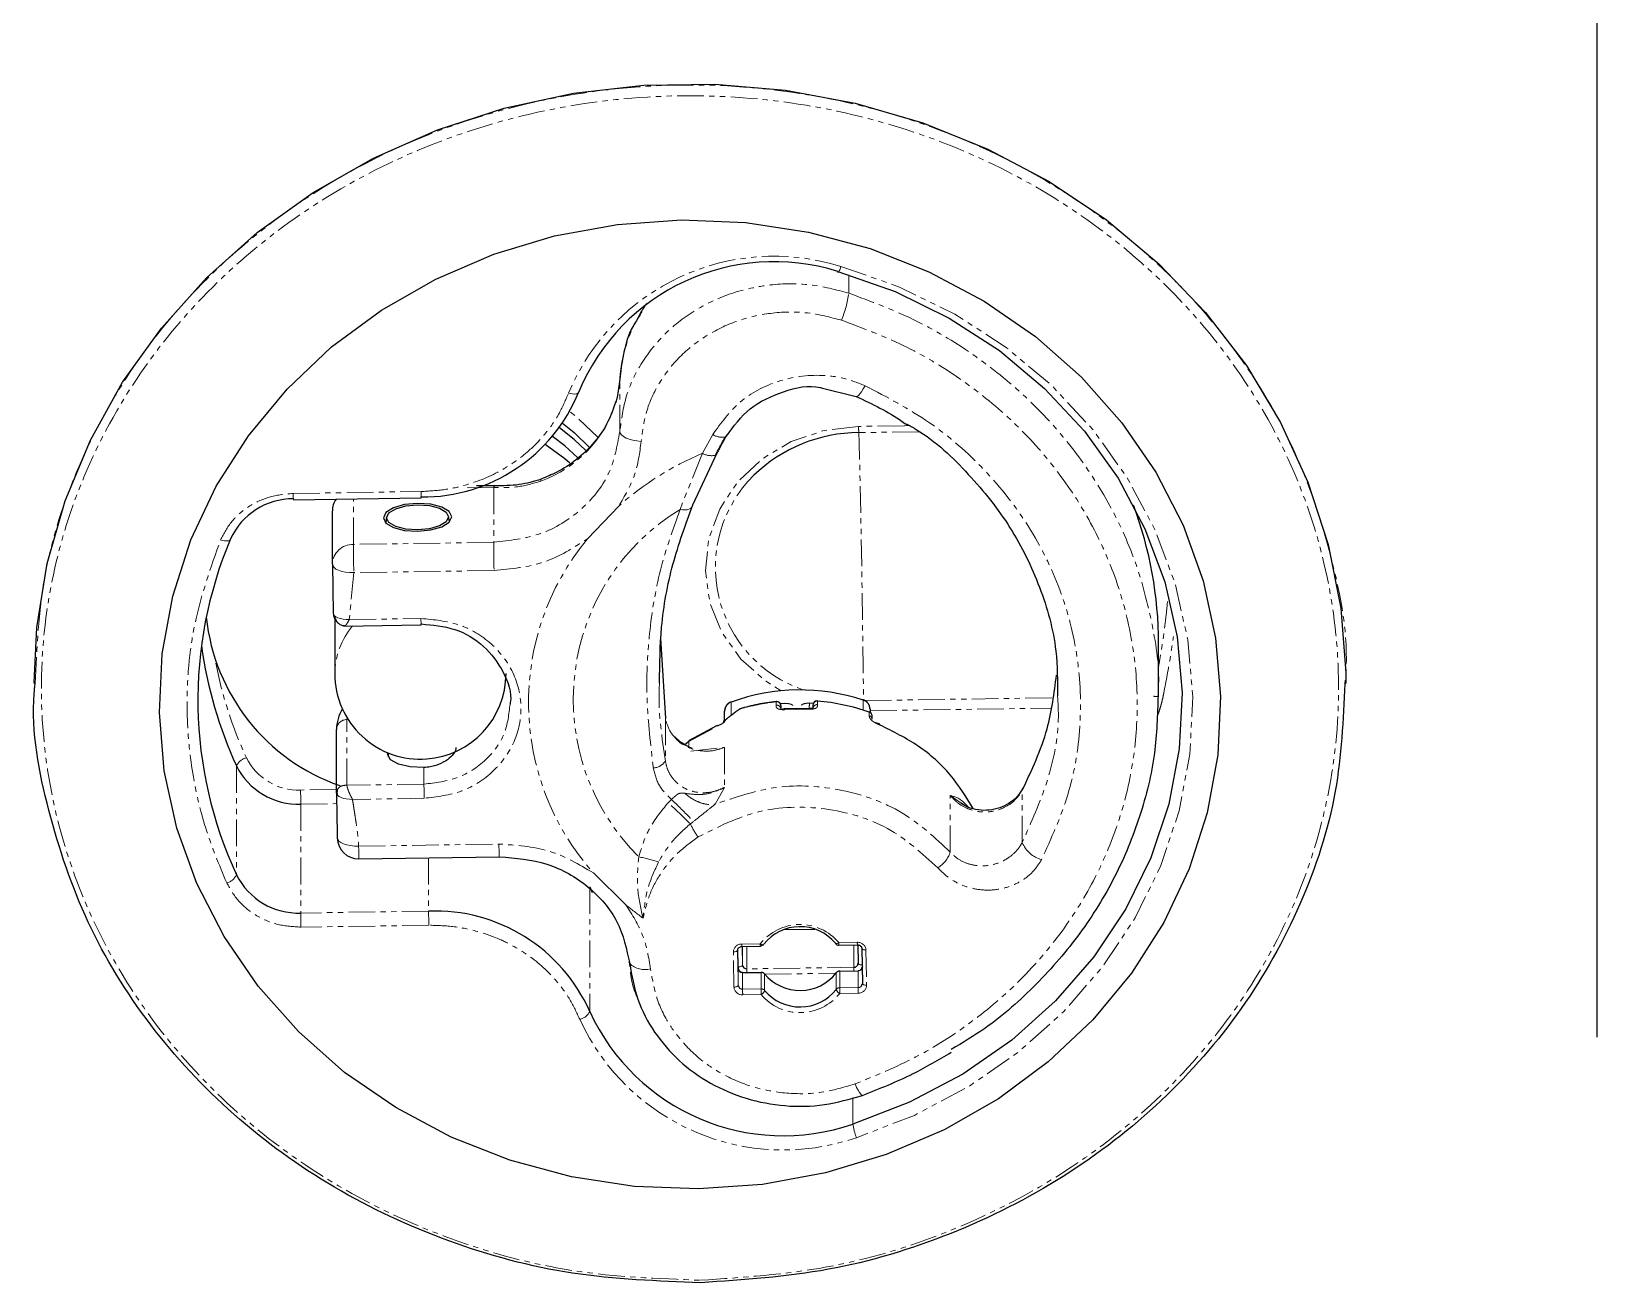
# Model space of a CAD drawing. Header units: millimetres. Extents: x -18594 to 273470, y -238787 to 48452.
# Drawn here: x 206711.8 to 206785, y -28775.4 to -28716.9 of the extents above; entities that cross this region are included whole.
import ezdxf

# ---------------------------------------------------------------- set-up
doc = ezdxf.new("R2010")
doc.units = ezdxf.units.MM
doc.linetypes.add('Xref AGV layout$0$PHANTOM', pattern=[2.5, 1.25, -0.25, 0.25, -0.25, 0.25, -0.25])
doc.layers.add('AM_BOR', color=4, linetype='Continuous', lineweight=25)

# ---------------------------------------------------------------- blocks, each defined once
blk = doc.blocks.new('Xref AGV layout$0$A$C6D3E55E3')
at = {"color": 7, "linetype": 'Continuous', "lineweight": 25}
for p, q in [((3174.592, 901.696), (3256.58, 901.696)), ((3239.559, 889.968), (3240.015, 889.972)), ((3240.073, 889.972), (3240.015, 889.972)), ((3240.627, 881.222), (3238.183, 881.222)), ((3245.744, 872.136), (3245.649, 872)), ((3241.252, 867.74), (3241.4, 867.742)), ((3226.226, 865.454), (3226.637, 867.093)), ((3252.284, 866.281), (3252.271, 867.145)), ((3252.273, 867.161), (3253.134, 867.176)), ((3252.433, 867.348), (3254.077, 867.378)), ((3253.502, 866.318), (3253.489, 867.181)), ((3240.986, 865.085), (3240.976, 864.903)), ((3241.064, 865.071), (3241.221, 865.071)), ((3241.226, 864.891), (3241.243, 863.744)), ((3251.559, 863.705), (3251.537, 865.159)), ((3240.993, 863.745), (3241.009, 863.554)), ((3241.086, 863.571), (3241.261, 863.574)), ((3252.351, 861.746), (3252.339, 862.609)), ((3253.57, 861.782), (3253.557, 862.645)), ((3253.39, 861.578), (3252.46, 861.562)), ((3231.706, 859.451), (3229.279, 860.585)), ((3241.762, 860.941), (3241.354, 860.941)), ((3242.019, 860.594), (3242.72, 859.285)), ((3242.782, 858.869), (3242.545, 858.618)), ((3242.758, 859.27), (3242.916, 859.088)), ((3237.94, 857.949), (3241.685, 858.171)), ((3233.297, 854.527), (3231.76, 855.994)), ((3250.399, 856.327), (3248.906, 854.806)), ((3249.566, 854.639), (3249.821, 854.747)), ((3230.811, 850.204), (3230.815, 849.338)), ((3248.251, 843.853), (3248.153, 850.408)), ((3232.497, 848.087), (3232.223, 848.04)), ((3231.465, 840.786), (3231.376, 846.762)), ((3237.368, 843.14), (3237.314, 846.756)), ((3232.275, 845.146), (3232.55, 845.109)), ((3243.296, 845.215), (3243.479, 845.218)), ((3245.175, 842.799), (3242.207, 842.799)), ((3234.48, 842.61), (3231.998, 842.61)), ((3234.48, 842.61), (3236.773, 842.649)), ((3237.024, 842.724), (3239.592, 842.724)), ((3240.015, 828.672), (3240.073, 828.672))]:
    blk.add_line(p, q, dxfattribs=at)
at = {"color": 8, "linetype": 'Xref AGV layout$0$PHANTOM', "lineweight": 18}
for p, q in [((3240.853, 867.489), (3240.721, 876.371)), ((3241.33, 867.741), (3241.204, 876.18)), ((3247.488, 874.85), (3245.046, 874.85)), ((3245.649, 872), (3245.29, 871.488)), ((3247.936, 871.488), (3245.29, 871.488)), ((3228.286, 870.022), (3228.328, 867.209)), ((3228.001, 869.591), (3228.005, 869.344)), ((3228.005, 869.329), (3228.037, 867.202)), ((3241.252, 867.74), (3241.398, 867.74)), ((3241.558, 867.702), (3241.395, 867.702)), ((3241.725, 867.83), (3241.563, 867.83)), ((3241.298, 867.411), (3240.831, 867.411)), ((3252.165, 866.278), (3252.152, 867.142)), ((3252.273, 866.979), (3253.32, 866.979)), ((3252.512, 867.548), (3254.156, 867.578)), ((3253.32, 866.979), (3253.394, 861.98)), ((3253.489, 867.181), (3254.263, 867.181)), ((3254.263, 867.181), (3254.276, 866.318)), ((3254.527, 867.184), (3254.54, 866.321)), ((3260.651, 866.94), (3259.414, 866.94)), ((3220.943, 866.74), (3221.804, 866.74)), ((3254.276, 866.318), (3253.502, 866.318)), ((3253.582, 866.156), (3254.355, 866.156)), ((3253.646, 862.821), (3253.596, 866.145)), ((3240.879, 865.289), (3241.042, 865.289)), ((3241.261, 864.893), (3241.278, 863.742)), ((3241.071, 863.346), (3240.908, 863.346)), ((3241.086, 863.571), (3241.249, 863.571)), ((3252.233, 861.743), (3252.22, 862.606)), ((3253.557, 862.645), (3254.33, 862.645)), ((3254.405, 862.81), (3253.632, 862.81)), ((3254.33, 862.645), (3254.343, 861.782)), ((3254.594, 862.648), (3254.607, 861.785)), ((3253.394, 861.98), (3252.348, 861.98)), ((3240.922, 861.254), (3241.533, 861.254)), ((3253.214, 861.777), (3252.351, 861.761)), ((3252.351, 861.777), (3253.214, 861.777)), ((3253.299, 861.577), (3252.46, 861.562)), ((3254.164, 861.578), (3252.52, 861.549)), ((3254.248, 861.379), (3252.604, 861.349)), ((3253.39, 861.578), (3254.164, 861.578)), ((3254.343, 861.782), (3253.57, 861.782)), ((3229.292, 859.907), (3228.416, 860.383)), ((3242.758, 859.27), (3242.056, 860.581)), ((3243.039, 860.934), (3244.911, 860.934)), ((3243.217, 859.355), (3243.039, 860.934)), ((3244.911, 860.934), (3244.975, 860.816)), ((3244.911, 860.934), (3244.952, 860.916)), ((3245.697, 860.494), (3244.952, 860.916)), ((3229.292, 859.907), (3231.919, 858.856)), ((3243.027, 859.27), (3242.758, 859.27)), ((3246.616, 859.34), (3246.503, 859.486)), ((3241.685, 858.171), (3243.679, 858.171)), ((3245.47, 858.455), (3245.631, 858.302)), ((3250.884, 857.139), (3251.024, 857.131)), ((3251.024, 857.131), (3250.89, 857.094)), ((3228.277, 856.042), (3225.834, 856.042)), ((3249.566, 854.639), (3255.388, 854.639)), ((3230.894, 850.149), (3233.454, 850.149)), ((3230.9, 848.913), (3230.894, 850.149)), ((3233.454, 850.149), (3233.552, 843.594)), ((3234.774, 850.165), (3234.872, 843.61)), ((3247.658, 843.838), (3247.56, 850.393)), ((3231.169, 840.778), (3231.08, 846.754)), ((3237.067, 843.399), (3237.018, 846.749)), ((3243.985, 846.891), (3244.759, 846.891)), ((3244.759, 846.891), (3244.813, 843.291)), ((3245.42, 846.899), (3245.47, 843.549)), ((3248.202, 847.108), (3250.694, 847.108)), ((3250.694, 847.108), (3250.783, 841.132)), ((3251.354, 847.116), (3251.443, 841.14)), ((3233.552, 843.594), (3231.423, 843.594)), ((3234.872, 843.61), (3237.067, 843.399)), ((3241.743, 843.291), (3241.65, 843.294)), ((3244.813, 843.291), (3241.743, 843.291)), ((3245.01, 842.799), (3245.035, 841.124)), ((3245.695, 841.132), (3245.67, 842.809)), ((3245.695, 841.132), (3250.783, 841.132)), ((3243.909, 838.132), (3248.997, 838.132))]:
    blk.add_line(p, q, dxfattribs=at)
at = {"color": 7, "linetype": 'Continuous', "lineweight": 25, "flags": 128}
for points in [[(3240.015, 828.672), (3237.442, 828.802), (3234.443, 829.285), (3231.509, 830.121), (3228.675, 831.299), (3225.974, 832.805), (3223.438, 834.623), (3221.096, 836.73), (3218.976, 839.102), (3217.102, 841.711), (3215.497, 844.526), (3214.18, 847.515), (3213.165, 850.642), (3212.466, 853.871), (3212.089, 857.164), (3212.039, 860.483), (3212.318, 863.787), (3212.921, 867.04), (3213.842, 870.201), (3215.07, 873.236), (3216.59, 876.107), (3218.385, 878.781), (3220.434, 881.227), (3222.712, 883.417), (3225.193, 885.324), (3227.847, 886.926), (3230.645, 888.204), (3233.552, 889.144), (3236.535, 889.734), (3239.559, 889.968)], [(3240.663, 884.119), (3243.396, 883.987), (3246.094, 883.495), (3248.719, 882.651), (3251.231, 881.466), (3253.595, 879.959), (3255.775, 878.151), (3257.741, 876.068), (3259.463, 873.741), (3260.916, 871.204), (3262.079, 868.493), (3262.935, 865.649), (3263.472, 862.712), (3263.682, 859.726), (3263.561, 856.734), (3263.112, 853.78), (3262.341, 850.907), (3261.259, 848.156), (3259.882, 845.569), (3258.231, 843.181), (3256.328, 841.029), (3254.203, 839.144), (3251.885, 837.554), (3249.409, 836.28), (3246.811, 835.343), (3244.129, 834.755), (3241.402, 834.525), (3238.669, 834.657), (3235.971, 835.149), (3233.346, 835.993), (3230.834, 837.178), (3228.47, 838.685), (3226.29, 840.494), (3224.324, 842.576), (3222.602, 844.903), (3221.149, 847.441), (3219.986, 850.151), (3219.13, 852.995), (3218.593, 855.932), (3218.383, 858.918), (3218.504, 861.91), (3218.953, 864.864), (3219.724, 867.737), (3220.806, 870.488), (3222.183, 873.076), (3223.835, 875.463), (3225.737, 877.615), (3227.863, 879.5), (3230.18, 881.091), (3232.656, 882.364), (3235.254, 883.302), (3237.936, 883.889), (3240.663, 884.119)], [(3220.79, 866.229), (3221.733, 868.909), (3222.973, 871.44), (3224.492, 873.782), (3226.265, 875.898), (3228.265, 877.756), (3230.462, 879.326), (3232.82, 880.585), (3235.303, 881.512), (3237.872, 882.093), (3240.487, 882.319), (3243.107, 882.186), (3245.692, 881.697), (3248.201, 880.859), (3250.595, 879.686), (3252.837, 878.194), (3254.892, 876.409), (3256.727, 874.357), (3258.315, 872.07), (3259.63, 869.585), (3260.651, 866.94)], [(3241.395, 867.702), (3241.382, 867.701), (3241.377, 867.697), (3241.377, 867.697)], [(3241.995, 868.203), (3241.969, 868.199), (3241.958, 868.191)], [(3252.192, 866.117), (3252.206, 866.12), (3252.209, 866.122)], [(3240.862, 865.288), (3240.862, 865.288), (3240.867, 865.289), (3240.879, 865.289)], [(3252.22, 862.606), (3252.22, 862.606), (3252.22, 862.606), (3252.22, 862.606), (3252.22, 862.607), (3252.221, 862.608), (3252.225, 862.614), (3252.239, 862.638), (3252.256, 862.677), (3252.269, 862.723), (3252.269, 862.744), (3252.264, 862.76), (3252.242, 862.771)], [(3240.904, 861.26), (3240.91, 861.255), (3240.922, 861.254)], [(3241.239, 861.652), (3241.239, 861.652), (3241.245, 861.648), (3241.257, 861.647)], [(3228.53, 860.977), (3228.519, 860.998), (3228.496, 861.024)], [(3241.777, 860.961), (3241.778, 860.939), (3241.783, 860.921), (3241.793, 860.905), (3241.808, 860.894), (3241.827, 860.886), (3241.849, 860.883), (3241.875, 860.884), (3241.887, 860.886)], [(3225.834, 856.042), (3226.597, 855.937), (3226.925, 855.854)], [(3253.144, 856.504), (3253.143, 856.504), (3253.065, 856.484)], [(3227.888, 853.369), (3228.327, 853.908), (3229.018, 854.625)], [(3229.16, 854.448), (3228.653, 853.908), (3228.103, 853.22)], [(3229.506, 854.088), (3228.943, 853.466), (3228.509, 852.902)], [(3229.755, 853.701), (3229.554, 853.466), (3228.887, 852.562)], [(3232.937, 846.593), (3232.878, 847.206), (3232.729, 847.725), (3232.513, 848.071), (3232.262, 848.193), (3232.014, 848.071), (3231.808, 847.725), (3231.675, 847.206), (3231.634, 846.593), (3231.693, 845.981), (3231.842, 845.462), (3232.058, 845.115), (3232.309, 844.994), (3232.557, 845.115), (3232.763, 845.462), (3232.896, 845.981), (3232.937, 846.593)], [(3232.264, 848.043), (3232.492, 847.933), (3232.688, 847.619), (3232.823, 847.148), (3232.876, 846.593), (3232.839, 846.039), (3232.718, 845.568), (3232.531, 845.254), (3232.307, 845.144), (3232.08, 845.254), (3231.884, 845.568), (3231.749, 846.039), (3231.695, 846.593), (3231.732, 847.148), (3231.853, 847.619), (3232.04, 847.933), (3232.264, 848.043)], [(3243.985, 846.891), (3243.957, 846.248), (3243.827, 845.695), (3243.617, 845.322), (3243.36, 845.191), (3243.29, 845.2)]]:
    blk.add_lwpolyline(points, dxfattribs=at)
at = {"color": 8, "linetype": 'Xref AGV layout$0$PHANTOM', "lineweight": 18, "flags": 128}
for points in [[(3220.558, 866.379), (3221.521, 869.117), (3222.788, 871.703), (3224.34, 874.096), (3226.152, 876.258), (3228.196, 878.157), (3230.44, 879.761), (3232.849, 881.047), (3235.386, 881.994), (3238.011, 882.588), (3240.683, 882.819), (3243.36, 882.684), (3246.001, 882.184), (3248.565, 881.328), (3251.011, 880.128), (3253.302, 878.605), (3255.401, 876.78), (3257.277, 874.684), (3258.899, 872.347), (3260.242, 869.808), (3261.286, 867.106)], [(3245.046, 874.85), (3244.974, 874.867), (3244.952, 874.882)], [(3226.135, 867.51), (3226.286, 867.423), (3226.416, 867.338), (3226.52, 867.261), (3226.593, 867.193), (3226.633, 867.137), (3226.638, 867.096), (3226.636, 867.092)], [(3228.037, 867.202), (3228.227, 865.586), (3228.742, 864.056), (3229.555, 862.69), (3230.625, 861.556), (3231.898, 860.711), (3233.311, 860.198), (3234.794, 860.042), (3236.27, 860.251), (3237.668, 860.814), (3238.915, 861.704), (3239.951, 862.875), (3240.395, 863.59)], [(3228.328, 867.209), (3228.79, 867.228), (3229.629, 867.251), (3230.802, 867.278), (3232.251, 867.306), (3233.904, 867.336), (3235.68, 867.365), (3237.49, 867.391), (3239.243, 867.414), (3240.854, 867.433)], [(3252.512, 867.548), (3252.511, 867.509), (3252.507, 867.472), (3252.5, 867.437), (3252.49, 867.407), (3252.478, 867.382), (3252.464, 867.364), (3252.449, 867.352), (3252.433, 867.348)], [(3253.212, 867.362), (3253.212, 867.337), (3253.207, 867.3), (3253.2, 867.265), (3253.191, 867.235), (3253.179, 867.21), (3253.165, 867.191), (3253.15, 867.18), (3253.134, 867.176)], [(3254.156, 867.578), (3254.155, 867.539), (3254.151, 867.501), (3254.144, 867.467), (3254.134, 867.436), (3254.122, 867.411), (3254.108, 867.393), (3254.093, 867.382), (3254.077, 867.378)], [(3258.774, 867.038), (3258.932, 867.11), (3259.068, 867.179), (3259.177, 867.243), (3259.255, 867.299), (3259.299, 867.345), (3259.307, 867.379), (3259.307, 867.38)], [(3220.558, 866.379), (3220.639, 866.35), (3220.71, 866.321), (3220.766, 866.295), (3220.807, 866.273), (3220.83, 866.254), (3220.835, 866.24), (3220.822, 866.232), (3220.79, 866.229)], [(3252.209, 866.122), (3252.215, 866.129), (3252.219, 866.144), (3252.218, 866.164), (3252.212, 866.189), (3252.2, 866.217), (3252.185, 866.247), (3252.165, 866.278)], [(3252.604, 861.349), (3252.602, 861.388), (3252.597, 861.426), (3252.589, 861.46), (3252.578, 861.491), (3252.565, 861.515), (3252.551, 861.534), (3252.536, 861.545), (3252.52, 861.549)], [(3253.214, 861.777), (3253.23, 861.773), (3253.246, 861.762), (3253.26, 861.743), (3253.273, 861.718), (3253.283, 861.688), (3253.292, 861.653), (3253.297, 861.616), (3253.299, 861.577)], [(3254.248, 861.379), (3254.246, 861.418), (3254.241, 861.455), (3254.233, 861.49), (3254.222, 861.52), (3254.209, 861.545), (3254.195, 861.563), (3254.179, 861.575), (3254.164, 861.578)], [(3242.056, 860.581), (3242.03, 860.584), (3242.019, 860.594)], [(3231.919, 858.856), (3231.936, 858.973), (3231.939, 859.083), (3231.929, 859.183), (3231.907, 859.271), (3231.872, 859.343), (3231.826, 859.398), (3231.77, 859.435), (3231.706, 859.451)], [(3242.72, 859.285), (3242.732, 859.275), (3242.758, 859.27)], [(3228.277, 856.042), (3228.357, 856.061), (3228.436, 856.118), (3228.511, 856.21), (3228.579, 856.335), (3228.637, 856.486), (3228.684, 856.659), (3228.716, 856.846), (3228.734, 857.041)], [(3250.89, 857.094), (3250.889, 857.1), (3250.889, 857.105), (3250.888, 857.111), (3250.887, 857.116), (3250.886, 857.122), (3250.885, 857.128), (3250.885, 857.133), (3250.884, 857.139)], [(3228.547, 855.032), (3227.587, 854.01), (3227.343, 853.701)], [(3226.476, 853.648), (3226.5, 853.74), (3226.516, 853.829), (3226.522, 853.911), (3226.519, 853.983), (3226.506, 854.042), (3226.484, 854.086), (3226.455, 854.113), (3226.418, 854.122)], [(3230.596, 852.345), (3230.533, 852.352), (3230.505, 852.373)], [(3234.872, 843.61), (3234.867, 843.415), (3234.846, 843.227), (3234.811, 843.055), (3234.763, 842.903), (3234.703, 842.779), (3234.634, 842.686), (3234.559, 842.629), (3234.48, 842.61)], [(3245.47, 843.549), (3245.466, 843.403), (3245.451, 843.262), (3245.424, 843.132), (3245.388, 843.019), (3245.343, 842.926), (3245.291, 842.856), (3245.235, 842.814), (3245.175, 842.799)], [(3247.265, 842.838), (3247.345, 842.858), (3247.42, 842.914), (3247.489, 843.007), (3247.549, 843.131), (3247.597, 843.283), (3247.632, 843.456), (3247.653, 843.643), (3247.658, 843.838)], [(3236.773, 842.649), (3236.833, 842.664), (3236.889, 842.706), (3236.941, 842.776), (3236.986, 842.869), (3237.022, 842.983), (3237.048, 843.112), (3237.064, 843.253), (3237.067, 843.399)], [(3233.336, 837.385), (3233.364, 837.476), (3233.383, 837.563), (3233.392, 837.644), (3233.392, 837.715), (3233.382, 837.773), (3233.361, 837.816), (3233.333, 837.843), (3233.296, 837.852)]]:
    blk.add_lwpolyline(points, dxfattribs=at)
at = {"color": 7, "linetype": 'Continuous', "lineweight": 25}
for centre, radius, start, end in [((3238.194, 862.792), 18.43, 90.03521, 110.56772), ((3250.563, 864.48), 9.718, 160.63704, 175.22409), ((3241.565, 867.63), 0.2, 91.02196, 160.59367), ((3235.452, 867.246), 7.125, 180.29494, 223.94001), ((3249.71, 864.464), 9.355, 161.63834, 200.06764), ((3240.827, 867.389), 0.0229, 81.93444, 130.70173), ((3253.129, 866.985), 0.191, 358.3257, 88.35219), ((3254.072, 867.186), 0.191, 358.38257, 88.32338), ((3251.238, 863.691), 9.958, 294.62605, 19.04095), ((3230.24, 863.26), 9.905, 162.55734, 247.30059), ((3252.084, 866.278), 0.2, 308.73336, 0.85284), ((3253.578, 864.464), 2.157, 129.98554, 231.7209), ((3252.246, 864.463), 2.157, 309.98269, 51.71966), ((3253.019, 864.463), 2.157, 309.98269, 51.71966), ((3241.061, 865.271), 0.2, 175.18969, 180.85284), ((3241.061, 865.271), 0.2, 180.85284, 270), ((3241.089, 863.371), 0.2, 91.02196, 180.85284), ((3252.113, 862.608), 0.209, 0.31781, 40.68601), ((3252.328, 862.473), 0.137, 85.47075, 92.76342), ((3253.202, 861.969), 0.193, 273.70916, 3.29972), ((3241.357, 861.399), 0.459, 198.4592, 269.52845), ((3254.151, 861.771), 0.193, 273.76265, 3.29229), ((3240.741, 882.721), 24.928, 240.39328, 242.62498), ((3229.278, 860.47), 0.115, 22.40548, 89.58035), ((3258.602, 847.408), 7.913, 113.96385, 182.17114), ((3223.475, 846.836), 7.858, 359.465, 68.00996), ((3230.899, 850.261), 0.112, 216.21633, 267.87102), ((3239.592, 846.724), 4, 4.21599, 90), ((3231.349, 846.45), 0.313, 85.1209, 93.06908), ((3237.287, 846.428), 0.329, 85.31448, 92.8755), ((3239.592, 846.724), 4, 270, 4.21599), ((3247.251, 843.838), 1, 271.0222, 0.85284), ((3231.983, 843.61), 1, 236.82138, 270), ((3235.987, 846.022), 9.354, 275.91243, 340.87496), ((3242.239, 844.699), 1.9, 238.39312, 269.02386), ((3234.621, 840.764), 3.199, 179.58878, 245.53923), ((3242.475, 841.017), 3.222, 296.4207, 2.04898), ((3247.564, 841.017), 3.221, 296.41654, 2.05314), ((3240.831, 855.674), 19.35, 247.08198, 294.96239), ((3235.675, 855.899), 19.582, 277.65809, 294.86307)]:
    blk.add_arc(centre, radius, start, end, dxfattribs=at)
at = {"color": 8, "linetype": 'Xref AGV layout$0$PHANTOM', "lineweight": 18}
for centre, radius, start, end in [((3239.853, 881.09), 0.805, 352.90582, 7.68757), ((3246.927, 876.162), 1.427, 293.16034, 343.23532), ((3247.508, 870.2), 1.358, 31.19071, 71.62832), ((3241.273, 867.278), 0.462, 92.58898, 163.26689), ((3241.571, 867.646), 0.185, 92.55033, 162.22632), ((3241.734, 867.646), 0.185, 92.55033, 162.22632), ((3227.852, 881.151), 13.95, 270.75672, 271.95271), ((3252.537, 867.164), 0.385, 93.74967, 183.3011), ((3252.116, 870.96), 3.818, 270.5514, 272.33007), ((3253.211, 867.02), 0.357, 43.26563, 74.30729), ((3253.264, 880.713), 13.734, 270.23276, 270.95345), ((3254.145, 867.195), 0.383, 358.35852, 88.3334), ((3254.139, 887.807), 20.626, 270.34454, 271.07808), ((3251.387, 863.689), 10.472, 294.62669, 19.03955), ((3260.367, 869.329), 2.406, 276.7945, 292.46017), ((3230.495, 863.257), 10.416, 162.55684, 247.29991), ((3221.235, 862.072), 4.702, 67.01339, 83.04139), ((3253.687, 864.464), 2.367, 129.9827, 231.72082), ((3252.138, 869.731), 3.453, 270.45722, 272.42425), ((3254.166, 885.982), 19.664, 270.31965, 271.08941), ((3254.481, 866.318), 0.206, 180.19251, 232.20098), ((3254.242, 866.469), 0.333, 289.98932, 333.64885), ((3253.073, 864.462), 2.367, 309.9827, 51.72082), ((3241.071, 865.264), 0.193, 172.53711, 267.98187), ((3240.863, 858.592), 6.312, 86.69639, 88.97375), ((3241.234, 865.264), 0.193, 172.5378, 267.94473), ((3241.247, 864.8), 0.0931, 81.80505, 103.31076), ((3234.621, 866.556), 6.047, 224.69974, 341.52981), ((3241.1, 863.377), 0.195, 94.12843, 189.02035), ((3250.578, 864.449), 9.733, 186.50444, 196.72896), ((3241.263, 863.377), 0.195, 94.11315, 189.03563), ((3241.265, 863.799), 0.0587, 248.48614, 282.83733), ((3252.19, 866.14), 3.534, 270.47753, 272.40104), ((3254.537, 862.651), 0.207, 129.70826, 181.51486), ((3254.212, 883.035), 20.39, 270.33383, 271.07586), ((3254.292, 862.485), 0.344, 28.37525, 70.77646), ((3253.318, 877.712), 15.732, 270.27854, 270.90767), ((3252.196, 865.586), 3.843, 270.55483, 272.32375), ((3252.615, 861.732), 0.383, 178.3404, 268.33315), ((3253.289, 861.928), 0.351, 271.54095, 318.01622), ((3254.223, 861.763), 0.385, 273.74011, 3.2918), ((3254.234, 881.409), 19.627, 270.31941, 271.09028), ((3227.702, 860.828), 0.841, 328.05635, 10.19968), ((3228.55, 860.331), 0.855, 330.25108, 12.35132), ((3243.592, 860.548), 1.409, 10.97868, 15.15996), ((3242.339, 865.402), 14.157, 202.83708, 221.64443), ((3245.452, 861.984), 2.889, 293.76852, 307.86238), ((3267.551, 838.478), 29.554, 135.09943, 137.87492), ((3240.796, 864.264), 10.395, 211.34988, 315.10468), ((3243.303, 857.585), 0.696, 1.6565, 57.32252), ((3255.622, 855.543), 7.59, 162.27992, 169.48699), ((3252.397, 857.214), 1.031, 316.46389, 14.99183), ((3226.286, 862.948), 6.92, 234.79309, 266.25677), ((3239.881, 865.133), 13.718, 320.06264, 324.3168), ((3225.245, 850.422), 5.686, 19.7669, 72.81335), ((3240.939, 863.774), 11.996, 230.42957, 311.6148), ((3255.11, 854.049), 0.652, 10.73497, 64.82096), ((3232.898, 948.629), 98.481, 270.32325, 271.09149), ((3247.413, 867.948), 17.555, 270.48121, 272.41638), ((3231.004, 855.667), 8.913, 270.48633, 272.39283), ((3236.942, 855.65), 8.901, 270.48508, 272.39408), ((3244.471, 897.123), 50.233, 270.32954, 271.0826), ((3250.412, 896.575), 49.468, 270.32631, 271.09101), ((3234.507, 843.566), 0.956, 178.34012, 268.33991), ((3232.989, 942.609), 99.017, 270.32532, 271.08941), ((3239.617, 846.198), 3.474, 229.51573, 269.58241), ((3247.505, 861.739), 17.902, 270.48795, 272.38603), ((3231.988, 843.475), 0.865, 230.27916, 270.64406), ((3242.221, 843.277), 0.478, 178.35004, 268.32826), ((3231.093, 849.68), 8.901, 270.48508, 272.39408), ((3242.318, 841.027), 2.718, 296.41854, 2.05114), ((3245.984, 790.854), 50.279, 90.32989, 91.08226), ((3250.493, 891.432), 50.301, 270.33005, 271.0821), ((3235.458, 856.013), 19.198, 280.94111, 294.85377), ((3244.188, 838.75), 0.679, 193.46569, 245.73808), ((3248.718, 837.513), 0.678, 13.45931, 65.74447)]:
    blk.add_arc(centre, radius, start, end, dxfattribs=at)
for points, knots in [([(3240.076, 828.717), (3238.395, 828.795), (3234.88, 828.957), (3229.716, 830.651), (3224.803, 833.393), (3220.477, 837.158), (3216.904, 841.768), (3214.221, 847.054), (3212.532, 852.812), (3211.9, 858.819), (3212.352, 864.846), (3213.869, 870.661), (3216.393, 876.04), (3219.828, 880.778), (3224.039, 884.683), (3228.869, 887.646), (3234.123, 889.396), (3237.945, 890.134), (3239.919, 889.942), (3240.07, 889.927)], [0, 0, 0, 0, 0.057326, 0.119826, 0.182326, 0.244826, 0.307326, 0.369826, 0.432326, 0.494826, 0.557326, 0.619826, 0.682326, 0.744826, 0.807326, 0.869826, 0.932326, 0.994826, 1, 1, 1, 1]), ([(3267.949, 859.816), (3267.875, 857.831), (3267.728, 853.86), (3266.167, 848.108), (3263.687, 842.789), (3260.287, 838.105), (3256.122, 834.236), (3251.347, 831.331), (3246.146, 829.502), (3240.72, 828.819), (3235.275, 829.308), (3230.023, 830.951), (3225.164, 833.683), (3220.886, 837.402), (3217.352, 841.962), (3214.699, 847.19), (3213.028, 852.884), (3212.404, 858.825), (3212.851, 864.785), (3214.351, 870.536), (3216.847, 875.855), (3220.243, 880.54), (3224.409, 884.408), (3229.184, 887.313), (3234.385, 889.142), (3239.811, 889.825), (3245.256, 889.336), (3250.508, 887.694), (3255.367, 884.961), (3259.644, 881.243), (3263.183, 876.682), (3265.82, 871.454), (3267.551, 865.761), (3267.816, 861.798), (3267.949, 859.816)], [0, 0, 0, 0, 0.03125, 0.0625, 0.09375, 0.125, 0.15625, 0.1875, 0.21875, 0.25, 0.28125, 0.3125, 0.34375, 0.375, 0.40625, 0.4375, 0.46875, 0.5, 0.53125, 0.5625, 0.59375, 0.625, 0.65625, 0.6875, 0.71875, 0.75, 0.78125, 0.8125, 0.84375, 0.875, 0.90625, 0.9375, 0.96875, 1, 1, 1, 1]), ([(3236.228, 881.637), (3236.434, 881.619), (3237.32, 881.54), (3238.381, 881.371), (3239.125, 881.246), (3239.269, 881.222)], [0, 0, 0, 0, 0.196742, 0.844974, 1, 1, 1, 1]), ([(3240.5, 881.465), (3239.94, 881.572), (3239.112, 881.729), (3238.169, 881.871), (3237.864, 881.917)], [0, 0, 0, 0, 0.675891, 1, 1, 1, 1]), ([(3221.804, 866.74), (3222.187, 867.761), (3222.952, 869.805), (3224.619, 872.585), (3226.619, 875.076), (3228.946, 877.204), (3231.538, 878.923), (3234.337, 880.208), (3237.278, 880.966), (3239.403, 881.286), (3240.516, 881.206), (3240.624, 881.198)], [0, 0, 0, 0, 0.123338, 0.246677, 0.370014, 0.493354, 0.616691, 0.740029, 0.863368, 0.986709, 1, 1, 1, 1]), ([(3241.48, 881.203), (3241.401, 881.23), (3241.242, 881.284), (3240.984, 881.357), (3240.729, 881.421), (3240.576, 881.45), (3240.5, 881.465)], [0, 0, 0, 0, 0.25136, 0.502084, 0.751838, 1, 1, 1, 1]), ([(3223.071, 866.401), (3223.436, 867.376), (3224.167, 869.325), (3225.756, 871.98), (3227.666, 874.356), (3229.886, 876.388), (3232.36, 878.03), (3235.031, 879.247), (3237.839, 880.008), (3240.72, 880.3), (3243.608, 880.111), (3246.438, 879.451), (3249.144, 878.329), (3251.665, 876.776), (3253.945, 874.825), (3255.924, 872.518), (3257.591, 869.922), (3258.38, 867.999), (3258.774, 867.038)], [0, 0, 0, 0, 0.062497, 0.125, 0.1875, 0.25, 0.312501, 0.375, 0.4375, 0.5, 0.562501, 0.625001, 0.687501, 0.75, 0.812499, 0.875001, 0.937503, 1, 1, 1, 1]), ([(3226.135, 867.51), (3226.674, 868.538), (3227.753, 870.593), (3230.023, 873.168), (3232.667, 875.243), (3235.638, 876.711), (3238.81, 877.527), (3242.062, 877.646), (3245.295, 877.116), (3247.294, 876.205), (3248.293, 875.75)], [0, 0, 0, 0, 0.125017, 0.250017, 0.375003, 0.500001, 0.625003, 0.75001, 0.875007, 1, 1, 1, 1]), ([(3240.626, 876.502), (3240.949, 876.521), (3242.292, 876.602), (3244.655, 876.115), (3246.544, 875.272), (3247.488, 874.85)], [0, 0, 0, 0, 0.136811, 0.56841, 1, 1, 1, 1]), ([(3248.293, 875.75), (3248.484, 875.627), (3248.866, 875.382), (3249.303, 874.823), (3249.598, 874.169), (3249.733, 873.453), (3249.697, 872.723), (3249.499, 872.027), (3249.159, 871.395), (3248.833, 871.067), (3248.67, 870.903)], [0, 0, 0, 0, 0.125069, 0.250092, 0.375012, 0.499928, 0.624785, 0.74977, 0.874814, 1, 1, 1, 1]), ([(3245.29, 871.488), (3245.415, 871.604), (3245.671, 871.839), (3245.92, 872.293), (3246.059, 872.793), (3246.071, 873.291), (3245.965, 873.784), (3245.762, 874.199), (3245.458, 874.583), (3245.198, 874.752), (3245.046, 874.85)], [0, 0, 0, 0, 0.12691, 0.259428, 0.38026, 0.509398, 0.625698, 0.755262, 0.857361, 1, 1, 1, 1]), ([(3247.488, 874.85), (3247.612, 874.773), (3247.871, 874.612), (3248.174, 874.267), (3248.422, 873.837), (3248.568, 873.352), (3248.596, 872.818), (3248.497, 872.307), (3248.28, 871.841), (3248.047, 871.602), (3247.936, 871.488)], [0, 0, 0, 0, 0.115334, 0.240618, 0.345104, 0.486446, 0.612314, 0.740083, 0.8762, 1, 1, 1, 1]), ([(3245.29, 871.488), (3245.339, 871.682), (3245.405, 871.947), (3245.75, 872.253), (3245.843, 872.335)], [0, 0, 0, 0, 0.730914, 1, 1, 1, 1]), ([(3247.936, 871.488), (3247.269, 870.776), (3245.936, 869.351), (3244.914, 866.456), (3244.715, 863.36), (3245.369, 861.449), (3245.697, 860.494)], [0, 0, 0, 0, 0.249998, 0.499997, 0.75, 1, 1, 1, 1]), ([(3248.67, 870.903), (3247.994, 870.164), (3246.642, 868.686), (3245.758, 865.642), (3245.837, 862.449), (3246.763, 860.619), (3247.225, 859.703)], [0, 0, 0, 0, 0.249981, 0.499964, 0.749958, 1, 1, 1, 1]), ([(3241.995, 868.203), (3241.961, 868.127), (3241.911, 868.013), (3241.83, 867.876), (3241.768, 867.8), (3241.709, 867.747), (3241.636, 867.705), (3241.589, 867.703), (3241.558, 867.702)], [0, 0, 0, 0, 0.265671, 0.396574, 0.521903, 0.635813, 0.756462, 1, 1, 1, 1]), ([(3228.416, 860.383), (3227.88, 860.768), (3226.809, 861.539), (3225.819, 863.403), (3225.575, 865.156), (3225.759, 866.545), (3226.01, 867.189), (3226.135, 867.51)], [0, 0, 0, 0, 0.2499806, 0.4996395, 0.7491454, 0.8745646, 1, 1, 1, 1]), ([(3258.774, 867.038), (3258.926, 866.52), (3259.23, 865.484), (3259.255, 863.837), (3258.957, 862.233), (3258.323, 860.747), (3257.395, 859.459), (3256.22, 858.447), (3254.865, 857.733), (3253.883, 857.565), (3253.392, 857.481)], [0, 0, 0, 0, 0.125017, 0.250025, 0.375041, 0.500054, 0.625063, 0.750074, 0.875034, 1, 1, 1, 1]), ([(3221.804, 866.74), (3221.648, 866.142), (3221.336, 864.946), (3221.364, 863.064), (3221.758, 861.244), (3222.533, 859.572), (3223.637, 858.139), (3225.013, 857.032), (3226.586, 856.27), (3227.713, 856.118), (3228.277, 856.042)], [0, 0, 0, 0, 0.125, 0.249999, 0.375001, 0.499997, 0.624999, 0.749995, 0.874995, 1, 1, 1, 1]), ([(3223.071, 866.401), (3222.934, 865.878), (3222.661, 864.831), (3222.685, 863.184), (3223.031, 861.592), (3223.709, 860.129), (3224.675, 858.875), (3225.879, 857.906), (3227.255, 857.24), (3228.241, 857.107), (3228.734, 857.041)], [0, 0, 0, 0, 0.125016, 0.250026, 0.37504, 0.500054, 0.625067, 0.750077, 0.875042, 1, 1, 1, 1]), ([(3241.074, 864.516), (3241.059, 864.534), (3241.029, 864.569), (3240.995, 864.663), (3240.975, 864.777), (3240.975, 864.861), (3240.976, 864.903)], [0, 0, 0, 0, 0.247813, 0.497049, 0.747958, 1, 1, 1, 1]), ([(3241.042, 865.289), (3241.069, 865.289), (3241.123, 865.29), (3241.186, 865.245), (3241.224, 865.168), (3241.246, 865.091), (3241.26, 864.998), (3241.26, 864.928), (3241.261, 864.893)], [0, 0, 0, 0, 0.250606, 0.490738, 0.616031, 0.738552, 0.867982, 1, 1, 1, 1]), ([(3240.993, 863.745), (3240.991, 863.786), (3240.988, 863.87), (3241.005, 863.984), (3241.036, 864.077), (3241.065, 864.113), (3241.08, 864.13)], [0, 0, 0, 0, 0.252045, 0.503103, 0.752305, 1, 1, 1, 1]), ([(3241.278, 863.742), (3241.278, 863.706), (3241.28, 863.637), (3241.269, 863.544), (3241.249, 863.467), (3241.214, 863.39), (3241.152, 863.346), (3241.098, 863.346), (3241.071, 863.346)], [0, 0, 0, 0, 0.131971, 0.261324, 0.383811, 0.509238, 0.749275, 1, 1, 1, 1]), ([(3243.039, 860.934), (3243.095, 860.775), (3243.216, 860.43), (3243.225, 859.878), (3243.107, 859.33), (3242.93, 859.03), (3242.84, 858.878)], [0, 0, 0, 0, 0.231214, 0.499048, 0.746267, 1, 1, 1, 1]), ([(3243.679, 858.171), (3243.822, 858.204), (3244.106, 858.268), (3244.481, 858.493), (3244.792, 858.797), (3245.016, 859.172), (3245.147, 859.597), (3245.175, 860.045), (3245.105, 860.506), (3244.977, 860.789), (3244.911, 860.934)], [0, 0, 0, 0, 0.124029, 0.247874, 0.372022, 0.496886, 0.619181, 0.746021, 0.870245, 1, 1, 1, 1]), ([(3245.19, 859.09), (3245.22, 859.326), (3245.269, 859.716), (3245.19, 860.317), (3245.049, 860.644), (3244.975, 860.816)], [0, 0, 0, 0, 0.421792, 0.696768, 1, 1, 1, 1]), ([(3245.19, 859.09), (3245.277, 859.196), (3245.455, 859.411), (3245.631, 859.784), (3245.726, 860.161), (3245.706, 860.385), (3245.697, 860.494)], [0, 0, 0, 0, 0.2450852, 0.4999814, 0.7549069, 1, 1, 1, 1]), ([(3245.697, 860.495), (3245.814, 860.35), (3246.081, 860.021), (3246.351, 859.679), (3246.503, 859.486)], [0, 0, 0, 0, 0.437095, 1, 1, 1, 1]), ([(3247.225, 859.703), (3247.464, 859.375), (3247.942, 858.719), (3248.868, 857.962), (3249.9, 857.394), (3250.649, 857.219), (3251.024, 857.131)], [0, 0, 0, 0, 0.249948, 0.500076, 0.750094, 1, 1, 1, 1]), ([(3242.84, 858.878), (3242.67, 858.702), (3242.33, 858.351), (3241.9, 858.231), (3241.685, 858.171)], [0, 0, 0, 0, 0.500219, 1, 1, 1, 1]), ([(3242.783, 858.869), (3242.783, 858.869), (3242.783, 858.889), (3242.811, 858.883), (3242.84, 858.878)], [0, 0, 0, 0, 0.0035684, 1, 1, 1, 1]), ([(3245.47, 858.455), (3245.435, 858.498), (3245.366, 858.583), (3245.273, 858.68), (3245.213, 858.766), (3245.164, 858.893), (3245.179, 859.005), (3245.19, 859.09)], [0, 0, 0, 0, 0.20079, 0.404511, 0.512772, 0.635901, 1, 1, 1, 1]), ([(3245.47, 858.455), (3245.556, 858.544), (3245.731, 858.724), (3246.009, 859.004), (3246.278, 859.269), (3246.429, 859.414), (3246.503, 859.486)], [0, 0, 0, 0, 0.2457478, 0.499966, 0.7542272, 1, 1, 1, 1]), ([(3246.616, 859.34), (3246.876, 859.045), (3247.397, 858.452), (3248.059, 858.053), (3248.392, 857.853)], [0, 0, 0, 0, 0.497451, 1, 1, 1, 1]), ([(3231.919, 858.856), (3232.851, 858.524), (3234.711, 857.862), (3237.691, 857.377), (3240.792, 857.237), (3242.93, 857.483), (3243.999, 857.605)], [0, 0, 0, 0, 0.25147, 0.501672, 0.750778, 1, 1, 1, 1]), ([(3243.679, 858.171), (3242.608, 858.014), (3241.369, 857.832), (3240.184, 857.889), (3240.023, 857.897)], [0, 0, 0, 0, 0.864456, 1, 1, 1, 1]), ([(3243.999, 857.605), (3244.285, 857.677), (3244.854, 857.82), (3245.265, 858.244), (3245.47, 858.455)], [0, 0, 0, 0, 0.500137, 1, 1, 1, 1]), ([(3245.631, 858.302), (3246.009, 857.989), (3246.768, 857.362), (3247.695, 857.072), (3248.16, 856.927)], [0, 0, 0, 0, 0.499015, 1, 1, 1, 1]), ([(3248.392, 857.853), (3248.783, 857.673), (3249.591, 857.3), (3250.443, 857.194), (3250.884, 857.139)], [0, 0, 0, 0, 0.482952, 1, 1, 1, 1]), ([(3250.399, 856.327), (3250.865, 856.622), (3251.796, 857.214), (3252.86, 857.392), (3253.392, 857.481)], [0, 0, 0, 0, 0.499988, 1, 1, 1, 1]), ([(3228.734, 857.041), (3229.268, 856.971), (3230.337, 856.831), (3231.286, 856.273), (3231.76, 855.994)], [0, 0, 0, 0, 0.500001, 1, 1, 1, 1]), ([(3250.89, 857.094), (3250.447, 856.998), (3249.566, 856.809), (3248.626, 856.888), (3248.16, 856.927)], [0, 0, 0, 0, 0.503655, 1, 1, 1, 1]), ([(3254.742, 856.869), (3254.737, 856.866), (3254.22, 856.601), (3253.64, 856.542), (3253.065, 856.484)], [0, 0, 0, 0, 0.009986, 1, 1, 1, 1]), ([(3233.454, 850.149), (3233.368, 850.898), (3233.196, 852.396), (3232.008, 854.299), (3230.317, 855.672), (3228.957, 855.919), (3228.277, 856.042)], [0, 0, 0, 0, 0.250002, 0.500004, 0.750003, 1, 1, 1, 1]), ([(3234.774, 850.165), (3234.698, 850.962), (3234.547, 852.554), (3233.714, 853.869), (3233.297, 854.527)], [0, 0, 0, 0, 0.500063, 1, 1, 1, 1]), ([(3248.906, 854.806), (3248.51, 854.133), (3247.716, 852.789), (3247.612, 851.192), (3247.56, 850.393)], [0, 0, 0, 0, 0.499933, 1, 1, 1, 1]), ([(3255.751, 854.17), (3255.438, 854.025), (3254.811, 853.735), (3253.769, 852.969), (3252.978, 852.109), (3252.385, 851.189), (3251.992, 850.431), (3251.626, 849.422), (3251.384, 848.281), (3251.364, 847.486), (3251.354, 847.116)], [0, 0, 0, 0, 0.122582, 0.245304, 0.451147, 0.520784, 0.616471, 0.737985, 0.878056, 1, 1, 1, 1]), ([(3231.08, 846.754), (3231.059, 847.126), (3231.019, 847.87), (3230.708, 849.201), (3230.231, 850.305), (3229.638, 851.224), (3229.116, 851.882), (3228.37, 852.597), (3227.469, 853.228), (3226.791, 853.515), (3226.476, 853.648)], [0, 0, 0, 0, 0.122581, 0.245301, 0.451171, 0.520814, 0.6165, 0.737992, 0.87805, 1, 1, 1, 1]), ([(3230.596, 852.345), (3230.701, 851.988), (3230.911, 851.273), (3230.9, 850.524), (3230.894, 850.149)], [0, 0, 0, 0, 0.499276, 1, 1, 1, 1]), ([(3237.018, 846.749), (3237.072, 847.352), (3237.18, 848.558), (3238.129, 850.107), (3239.502, 851.154), (3241.148, 851.543), (3242.805, 851.213), (3244.209, 850.215), (3245.204, 848.701), (3245.348, 847.5), (3245.42, 846.899)], [0, 0, 0, 0, 0.124999, 0.249998, 0.375, 0.500001, 0.624999, 0.750001, 0.875, 1, 1, 1, 1]), ([(3241.013, 850.911), (3241.484, 850.86), (3242.447, 850.755), (3243.68, 849.838), (3244.567, 848.499), (3244.695, 847.427), (3244.759, 846.891)], [0, 0, 0, 0, 0.242168, 0.494787, 0.747397, 1, 1, 1, 1]), ([(3244.813, 843.291), (3244.828, 843.292), (3244.858, 843.294), (3244.925, 843.311), (3245.007, 843.336), (3245.12, 843.378), (3245.282, 843.449), (3245.4, 843.512), (3245.47, 843.549)], [0, 0, 0, 0, 0.1156258, 0.2372901, 0.366202, 0.5028977, 0.7099134, 1, 1, 1, 1]), ([(3245.47, 843.549), (3245.541, 843.56), (3245.668, 843.581), (3245.846, 843.607), (3245.969, 843.627), (3246.125, 843.651), (3246.363, 843.688), (3246.896, 843.776), (3247.343, 843.813), (3247.658, 843.838)], [0, 0, 0, 0, 0.098171, 0.175324, 0.244205, 0.26681, 0.390032, 0.571167, 1, 1, 1, 1]), ([(3237.067, 843.399), (3237.13, 843.365), (3237.239, 843.306), (3237.325, 843.239), (3237.362, 843.2), (3237.37, 843.176), (3237.359, 843.16), (3237.336, 843.158), (3237.324, 843.157)], [0, 0, 0, 0, 0.290021, 0.497122, 0.633862, 0.762663, 0.884353, 1, 1, 1, 1]), ([(3244.813, 843.291), (3244.813, 843.226), (3244.811, 843.096), (3244.893, 842.928), (3244.981, 842.865), (3245.025, 842.834)], [0, 0, 0, 0, 0.33359, 0.667264, 1, 1, 1, 1]), ([(3233.336, 837.385), (3233.039, 837.542), (3232.422, 837.869), (3231.732, 838.703), (3231.268, 839.703), (3231.202, 840.42), (3231.169, 840.778)], [0, 0, 0, 0, 0.245582, 0.51012, 0.754862, 1, 1, 1, 1]), ([(3251.443, 841.14), (3251.421, 840.78), (3251.374, 840.031), (3250.926, 839.018), (3250.253, 838.174), (3249.67, 837.839), (3249.378, 837.671)], [0, 0, 0, 0, 0.245586, 0.51011, 0.75487, 1, 1, 1, 1]), ([(3249.378, 837.671), (3248.53, 837.319), (3246.81, 836.604), (3244.06, 835.991), (3240.853, 835.727), (3237.191, 836.024), (3234.631, 836.928), (3233.336, 837.385)], [0, 0, 0, 0, 0.165383, 0.335567, 0.510253, 0.752118, 1, 1, 1, 1])]:
    blk.add_open_spline(points, degree=3, knots=knots, dxfattribs=at)
at = {"color": 7, "linetype": 'Continuous', "lineweight": 25}
for points, knots in [([(3240.07, 889.927), (3241.751, 889.85), (3245.266, 889.687), (3250.43, 887.993), (3255.343, 885.251), (3259.668, 881.486), (3263.246, 876.876), (3265.912, 871.59), (3267.663, 865.833), (3267.931, 861.825), (3268.065, 859.822)], [0, 0, 0, 0, 0.115851, 0.242158, 0.368465, 0.494771, 0.621078, 0.747386, 0.873693, 1, 1, 1, 1]), ([(3240.624, 881.198), (3241.524, 881.169), (3243.431, 881.109), (3246.289, 880.405), (3249.124, 879.241), (3251.77, 877.613), (3254.144, 875.558), (3255.973, 873.518), (3256.844, 872.065), (3257.163, 871.535)], [0, 0, 0, 0, 0.137958, 0.292582, 0.447203, 0.601827, 0.75645, 0.911075, 1, 1, 1, 1]), ([(3227.91, 869.433), (3227.997, 869.588), (3228.618, 870.696), (3230.241, 872.391), (3232.712, 874.379), (3235.528, 875.742), (3238.206, 876.497), (3239.928, 876.5), (3240.626, 876.502)], [0, 0, 0, 0, 0.033672, 0.240018, 0.446367, 0.652712, 0.85906, 1, 1, 1, 1]), ([(3245.046, 874.85), (3244.102, 875.294), (3242.374, 876.107), (3240.508, 876.343), (3239.66, 876.45)], [0, 0, 0, 0, 0.545801, 1, 1, 1, 1]), ([(3244.952, 874.882), (3245.085, 874.799), (3245.351, 874.631), (3245.662, 874.253), (3245.883, 873.808), (3245.995, 873.311), (3245.983, 872.797), (3245.876, 872.34), (3245.725, 872.093), (3245.664, 871.992)], [0, 0, 0, 0, 0.147895, 0.295946, 0.444369, 0.59346, 0.743672, 0.895693, 1, 1, 1, 1]), ([(3245.903, 872.564), (3245.362, 872.23), (3244.263, 871.552), (3242.911, 870.047), (3242.3, 868.817), (3241.995, 868.203)], [0, 0, 0, 0, 0.3271943, 0.6636035, 1, 1, 1, 1]), ([(3259.307, 867.38), (3258.99, 868.184), (3258.423, 869.627), (3257.64, 870.943), (3257.293, 871.526)], [0, 0, 0, 0, 0.557385, 1, 1, 1, 1]), ([(3226.637, 867.093), (3226.987, 867.84), (3227.38, 868.679), (3227.924, 869.4), (3227.983, 869.478)], [0, 0, 0, 0, 0.891397, 1, 1, 1, 1]), ([(3241.252, 867.74), (3241.196, 867.733), (3241.082, 867.718), (3240.934, 867.618), (3240.849, 867.503), (3240.82, 867.426), (3240.813, 867.406)], [0, 0, 0, 0, 0.288801, 0.587391, 0.890043, 1, 1, 1, 1]), ([(3241.958, 868.191), (3241.94, 868.144), (3241.912, 868.072), (3241.9, 868.014), (3241.896, 867.994)], [0, 0, 0, 0, 0.650533, 1, 1, 1, 1]), ([(3252.271, 867.145), (3252.273, 867.167), (3252.276, 867.213), (3252.304, 867.274), (3252.347, 867.32), (3252.392, 867.344), (3252.422, 867.347), (3252.434, 867.348)], [0, 0, 0, 0, 0.196571, 0.400479, 0.611167, 0.840829, 1, 1, 1, 1]), ([(3253.144, 856.504), (3253.707, 856.601), (3254.831, 856.796), (3256.381, 857.615), (3257.725, 858.771), (3258.785, 860.239), (3259.509, 861.931), (3259.849, 863.753), (3259.822, 865.621), (3259.479, 866.794), (3259.307, 867.38)], [0, 0, 0, 0, 0.125307, 0.250529, 0.375718, 0.500804, 0.625785, 0.750653, 0.875392, 1, 1, 1, 1]), ([(3253.304, 867.378), (3253.328, 867.375), (3253.376, 867.37), (3253.437, 867.325), (3253.48, 867.259), (3253.486, 867.207), (3253.489, 867.181)], [0, 0, 0, 0, 0.25021, 0.5000453, 0.7499942, 1, 1, 1, 1]), ([(3253.502, 866.318), (3253.504, 866.302), (3253.506, 866.27), (3253.523, 866.225), (3253.548, 866.185), (3253.57, 866.166), (3253.582, 866.156)], [0, 0, 0, 0, 0.249915, 0.499885, 0.749731, 1, 1, 1, 1]), ([(3228.497, 861.023), (3228.034, 861.361), (3227.114, 862.033), (3226.368, 863.645), (3226.079, 864.873), (3226.223, 865.444), (3226.226, 865.454)], [0, 0, 0, 0, 0.335554, 0.667185, 0.994168, 1, 1, 1, 1]), ([(3241.191, 865.074), (3241.202, 865.071), (3241.221, 865.067), (3241.223, 865.022), (3241.226, 864.962), (3241.226, 864.915), (3241.226, 864.891)], [0, 0, 0, 0, 0.388068, 0.65812, 0.822057, 1, 1, 1, 1]), ([(3240.891, 863.348), (3240.931, 863.054), (3241.01, 862.48), (3241.164, 861.924), (3241.239, 861.652)], [0, 0, 0, 0, 0.5119201, 1, 1, 1, 1]), ([(3241.243, 863.744), (3241.244, 863.727), (3241.246, 863.693), (3241.254, 863.655), (3241.268, 863.643), (3241.276, 863.637)], [0, 0, 0, 0, 0.312578, 0.606554, 1, 1, 1, 1]), ([(3253.632, 862.81), (3253.62, 862.799), (3253.598, 862.779), (3253.575, 862.738), (3253.559, 862.693), (3253.558, 862.661), (3253.557, 862.645)], [0, 0, 0, 0, 0.249791, 0.499845, 0.749956, 1, 1, 1, 1]), ([(3240.904, 861.26), (3240.932, 861.203), (3240.989, 861.088), (3241.141, 860.978), (3241.271, 860.941), (3241.341, 860.941), (3241.354, 860.941)], [0, 0, 0, 0, 0.317274, 0.639987, 0.929804, 1, 1, 1, 1]), ([(3241.257, 861.647), (3241.341, 861.529), (3241.467, 861.353), (3241.613, 861.159), (3241.681, 861.072), (3241.715, 861.028), (3241.741, 860.995), (3241.763, 860.97), (3241.773, 860.964), (3241.777, 860.961)], [0, 0, 0, 0, 0.501947, 0.752999, 0.832505, 0.878612, 0.943298, 0.975002, 1, 1, 1, 1]), ([(3252.519, 861.549), (3252.5, 861.551), (3252.463, 861.555), (3252.411, 861.591), (3252.373, 861.644), (3252.354, 861.699), (3252.352, 861.734), (3252.351, 861.746)], [0, 0, 0, 0, 0.249503, 0.488048, 0.696895, 0.89388, 1, 1, 1, 1]), ([(3253.57, 861.782), (3253.568, 861.755), (3253.563, 861.703), (3253.522, 861.636), (3253.462, 861.589), (3253.414, 861.582), (3253.39, 861.578)], [0, 0, 0, 0, 0.250005, 0.499835, 0.749958, 1, 1, 1, 1]), ([(3229.385, 860.514), (3229.255, 860.582), (3228.968, 860.731), (3228.685, 860.89), (3228.53, 860.976)], [0, 0, 0, 0, 0.452446, 1, 1, 1, 1]), ([(3241.777, 860.961), (3241.798, 860.949), (3241.829, 860.932), (3241.873, 860.903), (3241.912, 860.863), (3241.951, 860.799), (3242.001, 860.705), (3242.034, 860.631), (3242.056, 860.581)], [0, 0, 0, 0, 0.216115, 0.326777, 0.445612, 0.576353, 0.71613, 1, 1, 1, 1]), ([(3268.065, 859.822), (3267.99, 857.814), (3267.842, 853.799), (3266.264, 847.983), (3263.756, 842.605), (3260.317, 837.866), (3256.107, 833.962), (3251.277, 830.998), (3246.023, 829.248), (3242.201, 828.51), (3240.227, 828.702), (3240.076, 828.717)], [0, 0, 0, 0, 0.123719, 0.247439, 0.37116, 0.49488, 0.618599, 0.742318, 0.866039, 0.989759, 1, 1, 1, 1]), ([(3240.023, 857.897), (3239.151, 857.909), (3237.244, 857.936), (3234.456, 858.451), (3232.623, 859.118), (3231.706, 859.451)], [0, 0, 0, 0, 0.296456, 0.648122, 1, 1, 1, 1]), ([(3243.1, 859.421), (3243.099, 859.419), (3243.08, 859.388), (3242.997, 859.188), (3242.873, 859.003), (3242.782, 858.869)], [0, 0, 0, 0, 0.0158571, 0.2890899, 1, 1, 1, 1]), ([(3222.663, 857.072), (3222.854, 856.959), (3223.081, 856.825), (3223.736, 856.429), (3224.621, 856.184), (3225.467, 856.085), (3225.824, 856.042)], [0, 0, 0, 0, 0.1967909, 0.2331825, 0.6763403, 1, 1, 1, 1]), ([(3248.153, 850.408), (3248.217, 851.169), (3248.344, 852.687), (3249.478, 854.639), (3251.124, 856.07), (3252.472, 856.36), (3253.144, 856.504)], [0, 0, 0, 0, 0.251073, 0.501319, 0.750928, 1, 1, 1, 1]), ([(3226.877, 855.844), (3227.193, 855.74), (3227.87, 855.517), (3228.79, 854.881), (3229.587, 854.06), (3230.158, 853.206), (3230.398, 852.615), (3230.498, 852.37)], [0, 0, 0, 0, 0.200797, 0.429376, 0.650018, 0.854982, 1, 1, 1, 1]), ([(3230.505, 852.373), (3230.606, 852.03), (3230.816, 851.324), (3230.811, 850.579), (3230.808, 850.195)], [0, 0, 0, 0, 0.485489, 1, 1, 1, 1]), ([(3237.271, 846.757), (3237.319, 847.294), (3237.415, 848.367), (3238.262, 849.762), (3239.48, 850.639), (3240.495, 851.019), (3240.994, 850.915), (3241.013, 850.911)], [0, 0, 0, 0, 0.247445, 0.494888, 0.74234, 0.989781, 1, 1, 1, 1]), ([(3243.049, 848.385), (3243.05, 848.385), (3243.115, 848.401), (3243.289, 848.322), (3243.558, 848.087), (3243.808, 847.698), (3243.953, 847.271), (3243.977, 846.989), (3243.985, 846.891)], [0, 0, 0, 0, 0.004766, 0.217214, 0.429323, 0.650673, 0.878079, 1, 1, 1, 1]), ([(3236.773, 842.649), (3236.841, 842.659), (3236.975, 842.677), (3237.116, 842.757), (3237.163, 842.826), (3237.172, 842.838)], [0, 0, 0, 0, 0.44952, 0.899292, 1, 1, 1, 1]), ([(3236.886, 842.703), (3236.953, 842.72), (3237.086, 842.753), (3237.245, 842.879), (3237.322, 843.015), (3237.353, 843.125), (3237.355, 843.177), (3237.356, 843.202)], [0, 0, 0, 0, 0.275697, 0.541924, 0.785544, 0.896796, 1, 1, 1, 1]), ([(3245.025, 842.834), (3245.025, 842.834), (3245.075, 842.801), (3245.125, 842.8), (3245.175, 842.799)], [0, 0, 0, 0, 0.002394, 1, 1, 1, 1]), ([(3245.026, 842.836), (3245.069, 842.829), (3245.158, 842.816), (3245.244, 842.84), (3245.288, 842.853)], [0, 0, 0, 0, 0.4875486, 1, 1, 1, 1]), ([(3245.175, 842.799), (3245.214, 842.8), (3245.271, 842.801), (3245.394, 842.803), (3245.575, 842.807), (3245.909, 842.813), (3246.471, 842.824), (3246.958, 842.833), (3247.265, 842.838)], [0, 0, 0, 0, 0.055801, 0.083275, 0.178772, 0.318482, 0.568887, 1, 1, 1, 1])]:
    blk.add_open_spline(points, degree=3, knots=knots, dxfattribs=at)
blk = doc.blocks.new('Xref AGV layout')
at = {"rotation": 270}
blk.add_blockref('Xref AGV layout$0$A$C6D3E55E3', (205883.257, -25507.372), dxfattribs=at)

msp = doc.modelspace()

# ---------------------------------------------------------------- block references
at = {"layer": 'AM_BOR'}
msp.add_blockref('Xref AGV layout', (0, 0), dxfattribs=at)

doc.saveas('drawing.dxf')
